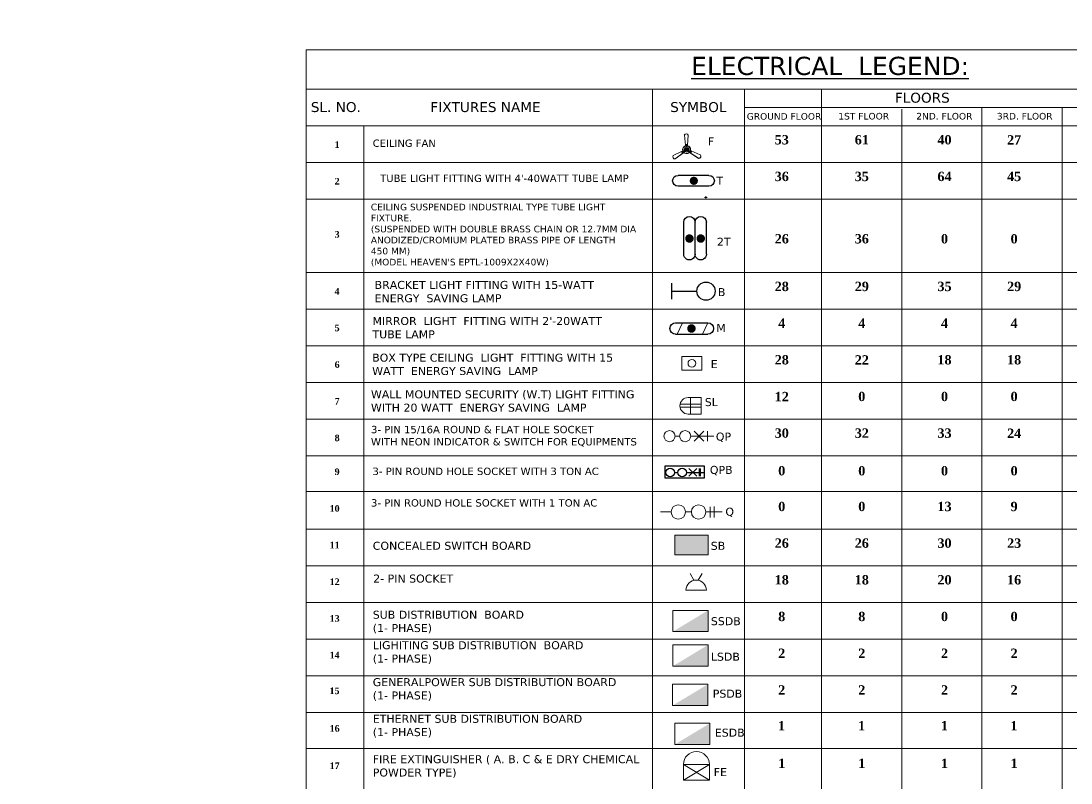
# Model space of a CAD drawing. Header units: inches. Extents: x -12 to 20935469, y -1604 to 24729220.
# Drawn here: x 20810614 to 20815822, y 24625774 to 24629553 of the extents above; entities that cross this region are included whole.
import ezdxf

# ---------------------------------------------------------------- set-up
doc = ezdxf.new("R2010")
doc.units = ezdxf.units.IN
doc.header["$LTSCALE"] = 0.03
doc.header["$MEASUREMENT"] = 0
doc.header["$PDMODE"] = 32
doc.header["$PDSIZE"] = 15
doc.linetypes.add('ACAD_ISO02W100', pattern=[15, 12, -3])
doc.linetypes.add('DOT', pattern=[0.25, 0, -0.25])
for name, color, linetype, lineweight in [('0-elect.fixture-3 fan', 200, 'Continuous', 20), ('2', 7, 'Continuous', 9), ('CL BOX', 90, 'ACAD_ISO02W100', 0), ('Dimiention', 75, 'Continuous', 18), ('DOUBLE LIGHT', 210, 'Continuous', 0), ('E-CF', 4, 'Continuous', 30), ('line', 7, 'Continuous', 9), ('TU TEXT', 251, 'Continuous', 13)]:
    doc.layers.add(name, color=color, linetype=linetype, lineweight=lineweight)
for name, color, linetype in [('ac 3p', 112, 'Continuous'), ('H', 154, 'Continuous'), ('l text', 188, 'DOT'), ('QP TEX', 7, 'Continuous'), ('TEXT', 7, 'Continuous')]:
    doc.layers.add(name, color=color, linetype=linetype)
doc.styles.get("Standard").update_dxf_attribs({"font": 'timesbd.ttf'})
doc.dimstyles.new('arch grid', dxfattribs={"dimtxt": 250, "dimasz": 100, "dimexe": 10, "dimexo": 10, "dimgap": 0.09, "dimtad": 0, "dimdec": 0, "dimzin": 0, "dimdsep": 46, "dimtxsty": 'Standard', "dimblk": 'DOT', "dimcen": 50, "dimdle": 50, "dimclrd": 256, "dimclre": 256, "dimadec": 0, "dimazin": 0, "dimtfac": 1, "dimtdec": 0, "dimtofl": 0, "dimtmove": 0, "dimatfit": 3, "dimldrblk": 'DOT', "dimfxl": 200, "dimfxlon": 1, "dimtolj": 1, "dimtzin": 0, "dimlwd": -1, "dimlwe": -1, "dimarcsym": 1})

# ---------------------------------------------------------------- blocks, each defined once
blk = doc.blocks.new('gy')
at = {"layer": 'Dimiention', "color": 18, "ltscale": 50, "true_color": 0x000000}
for p, q in [((3543686.26, 5183217.13), (3543686.26, 5183211.14)), ((3543688.4, 5183217.13), (3543694.39, 5183211.14)), ((3543694.39, 5183217.13), (3543688.4, 5183211.14)), ((3543696.38, 5183214.14), (3543682.58, 5183214.14)), ((3543705.77, 5183214.14), (3543703.06, 5183214.14))]:
    blk.add_line(p, q, dxfattribs=at)
for centre in [(3543699.72, 5183214.14), (3543709.11, 5183214.14)]:
    blk.add_circle(centre, 3.34, dxfattribs=at)
blk = doc.blocks.new('GGGFGFG')
at = {"layer": 'line', "color": 4, "ltscale": 50}
for p, q in [((7356688, 3293208), (7357003, 3293208)), ((7356688, 3292998), (7356688, 3293208)), ((7357003, 3293208), (7357003, 3292998)), ((7357003, 3292998), (7356688, 3292998))]:
    blk.add_line(p, q, dxfattribs=at)
blk.add_circle((7356846, 3293103), 59.6, dxfattribs=at)
blk = doc.blocks.new('FDDF')
at = {"layer": 'line', "color": 6, "linetype": 'Continuous', "lineweight": 25, "ltscale": 50}
for p, q in [((7351583, 3307777), (7351583, 3307352)), ((7351732, 3307777), (7351732, 3307352))]:
    blk.add_line(p, q, dxfattribs=at)
at = {"layer": 'line', "color": 6, "linetype": 'Continuous', "lineweight": 40, "ltscale": 50, "const_width": 56.1}
blk.add_lwpolyline([(7351657, 3307597, 1), (7351657, 3307541, 1)], format="xyb", close=True, dxfattribs=at)
at = {"layer": 'line', "color": 6, "linetype": 'Continuous', "lineweight": 25, "ltscale": 50}
for centre, start, end in [((7351657, 3307777), 0, 180), ((7351657, 3307352), 180, 0)]:
    blk.add_arc(centre, 74.8, start, end, dxfattribs=at)
blk = doc.blocks.new('JJUJUJUKI')
at = {"layer": 'line', "color": 6, "ltscale": 50}
for p, q in [((7363095, 3291794), (7362945, 3291867)), ((7363095, 3291461), (7362945, 3291534))]:
    blk.add_line(p, q, dxfattribs=at)
at = {"layer": 'line', "color": 5, "xscale": -1, "rotation": 180}
blk.add_blockref('FDDF', (11363, 6599219), dxfattribs=at)
blk = doc.blocks.new('RTRT')
at = {"layer": 'line', "color": 5}
blk.add_blockref('JJUJUJUKI', (0, 0), dxfattribs=at)
blk = doc.blocks.new('DFDEDRFE')
at = {"layer": 'Dimiention', "ltscale": 50}
for p, q in [((7351174, 3290082), (7350910, 3290082)), ((7350959, 3289749), (7350959, 3290082)), ((7351174, 3290082), (7351174, 3289749)), ((7351174, 3289945), (7350745, 3289945)), ((7351174, 3289886), (7350745, 3289886)), ((7351174, 3289749), (7350910, 3289749))]:
    blk.add_line(p, q, dxfattribs=at)
blk.add_arc((7350910, 3289915), 167, 90, 270, dxfattribs=at)
blk = doc.blocks.new('JIJUUU')
at = {"layer": 'Dimiention', "color": 4, "ltscale": 50}
for p, q in [((7358869, 3293274), (7359075, 3293617)), ((7358869, 3293617), (7359075, 3293274))]:
    blk.add_line(p, q, dxfattribs=at)
blk.add_lwpolyline([(7359075, 3293617), (7358869, 3293617), (7358869, 3293274), (7359075, 3293274)], close=True, dxfattribs=at)
blk.add_arc((7359075, 3293446), 171, 270, 90, dxfattribs=at)
blk = doc.blocks.new('JUJUJUKIII')
at = {"layer": 'H', "ltscale": 50, "true_color": 0x999999, "transparency": 33554556}
h = blk.add_hatch(color=253, dxfattribs=at)
h.dxf.hatch_style = 1
h.paths.add_polyline_path([(7363220, 3291034), (7363426, 3291034), (7363426, 3291377), (7363220, 3291377)])
at = {"layer": 'Dimiention', "color": 4, "ltscale": 50}
blk.add_lwpolyline([(7363220, 3291034), (7363426, 3291034), (7363426, 3291377), (7363220, 3291377)], close=True, dxfattribs=at)
blk = doc.blocks.new('U7TYT')
at = {"layer": 'Dimiention', "ltscale": 50, "transparency": 33554590}
h = blk.add_hatch(color=253, dxfattribs=at)
h.dxf.hatch_style = 1
h.paths.add_polyline_path([(7347319, 3290480), (7346977, 3290274), (7347319, 3290274)])
at = {"layer": 'Dimiention', "color": 4, "ltscale": 50}
blk.add_lwpolyline([(7347319, 3290274), (7347319, 3290480), (7346977, 3290480), (7346977, 3290274)], close=True, dxfattribs=at)
blk = doc.blocks.new('fgftrfteter')
at = {"layer": 'Dimiention', "color": 4, "ltscale": 50}
for p, q in [((4580895, 2288123), (4580808, 2288269)), ((4580989, 2288123), (4581076, 2288269)), ((4580720, 2287906), (4581164, 2287906))]:
    blk.add_line(p, q, dxfattribs=at)
blk.add_arc((4580942, 2287906), 222, 0, 180, dxfattribs=at)
blk = doc.blocks.new('GGGGTG')
at = {"layer": 'line', "color": 5, "lineweight": -3, "xscale": -0.05365266185709679, "yscale": 0.05365266185709679, "zscale": 0.05365266185709679, "rotation": 270}
for p in [(11622999.06, 1222003.23), (11622999.06, 1221995.2)]:
    blk.add_blockref('FDDF', p, dxfattribs=at)
blk = doc.blocks.new('rfgrtrtgrtgr')
at = {"layer": 'Dimiention', "ltscale": 50}
for p, q in [((11249437.2, 1692057.9), (11249437.5, 1691968.7)), ((11249469.8, 1692055.5), (11249470, 1691966.3)), ((11249506, 1692013.3), (11249368.7, 1692013.3)), ((11249675.2, 1692013.3), (11249626.5, 1692013.3)), ((11249883.8, 1692013.3), (11249795.7, 1692013.3))]:
    blk.add_line(p, q, dxfattribs=at)
for centre in [(11249566.2, 1692013.3), (11249735.5, 1692013.3)]:
    blk.add_circle(centre, 60.2, dxfattribs=at)
blk = doc.blocks.new('E-CF')
at = {"layer": '0-elect.fixture-3 fan', "color": 230, "linetype": 'ByBlock', "lineweight": 13, "ltscale": 5}
for p, q in [((-1.4, 6.5), (-2.4, 20.9)), ((-1.4, 6.5), (-2.3, 20.9)), ((3.2, 20.7), (1.6, 6.5)), ((3.3, 20.7), (1.7, 6.5)), ((-19.6, -7.5), (-6.5, -1.7)), ((-19.6, -7.5), (-6.4, -1.8)), ((-5, -4.4), (-16.9, -12.4)), ((-4.9, -4.5), (-16.9, -12.5)), ((16.3, -13.3), (4.7, -4.7)), ((16.3, -13.2), (4.8, -4.7)), ((6.3, -2.1), (19.2, -8.4)), ((6.4, -2), (19.3, -8.4))]:
    blk.add_line(p, q, dxfattribs=at)
at = {"layer": '0-elect.fixture-3 fan', "color": 232, "linetype": 'ByBlock', "lineweight": 13, "ltscale": 5}
for p, q in [((-0.4, 5.4), (-0.7, 4.8)), ((-0.3, 6.7), (-0.6, 7.3)), ((-0.4, 5), (-0.2, 4.7)), ((-0.3, 7.5), (-0.2, 7.2)), ((0, 6.9), (0.2, 7)), ((0, 5.2), (0.3, 5.3)), ((0.4, 4.9), (0.6, 4.7)), ((0.5, 7.4), (0.6, 7.2)), ((0.6, 6.7), (1, 7.2)), ((0.6, 5.4), (0.9, 4.8)), ((-6.1, -2.8), (-6.8, -2.8)), ((-6.7, -3.3), (-6.5, -3)), ((-6.3, -4), (-6.2, -3.7)), ((-5.9, -3.4), (-6.2, -3.3)), ((-5.6, -3.6), (-6, -4.2)), ((-5, -2.2), (-4.6, -1.6)), ((-4.5, -2.6), (-4.8, -2.4)), ((-4.5, -2.1), (-4.3, -1.8)), ((-4.5, -3), (-3.8, -3)), ((-4.1, -2.8), (-4, -2.5)), ((4, -2.8), (3.7, -2.8)), ((4.4, -3.2), (3.7, -3.1)), ((4.5, -2.2), (4.2, -2.2)), ((4.9, -2.4), (4.5, -1.8)), ((4.5, -2.6), (4.5, -2.9)), ((5.4, -3.9), (5.8, -4.4)), ((5.9, -3.1), (6.6, -3.1)), ((5.9, -3.4), (5.9, -3.7)), ((6.2, -4.1), (5.9, -4.1)), ((6.6, -3.5), (6.3, -3.5))]:
    blk.add_line(p, q, dxfattribs=at)
at = {"layer": '0-elect.fixture-3 fan', "color": 5, "lineweight": 13}
blk.add_line((0, 0), (0, 0), dxfattribs=at)
at = {"layer": '0-elect.fixture-3 fan', "color": 230, "linetype": 'ByBlock', "lineweight": 13, "ltscale": 5, "extrusion": (0, 0, -1)}
for centre, major_axis, start_param, end_param in [((0.5, 19.9), (-2.12, 2.12), 5.823867, 8.359631), ((0.5, 19.9), (-2.05, 2.05), 5.830329, 8.353169), ((0, 0), (-4.05, 4.05), 5.068563, 7.021343), ((0, 0), (-3.85, 3.85), 5.085186, 7.003917), ((0, 0), (4.72, 4.72), -1.003222, -0.833722), ((0, 0), (-4.05, 4.05), 0.879773, 2.832553), ((0, 0), (4.72, 4.72), -0.690743, -0.521244), ((0, 0), (-3.85, 3.85), 0.896396, 2.815126), ((-17.5, -9.5), (-2.12, 2.12), 3.729471, 6.265236), ((-17.5, -9.5), (-2.05, 2.05), 3.735934, 6.258773), ((0, 0), (-4.72, 4.72), 5.068843, 5.238343), ((0, 0), (4.72, 4.72), 3.185569, 3.355068), ((0, 0), (4.05, 4.05), 1.403372, 3.356151), ((0, 0), (-3.85, 3.85), 2.990791, 4.909522), ((0, 0), (4.72, 4.72), 1.403652, 1.573151), ((0, 0), (-4.72, 4.72), 2.66197, 2.831469), ((17, -10.3), (2.05, 2.05), 0.070743, 2.593582), ((17, -10.3), (-2.12, 2.12), 1.635076, 4.170841)]:
    blk.add_ellipse(centre, major_axis=major_axis, ratio=1, start_param=start_param, end_param=end_param, dxfattribs=at)
at = {"layer": '0-elect.fixture-3 fan', "linetype": 'ByBlock', "lineweight": 13, "ltscale": 5, "extrusion": (0, 0, -1)}
blk.add_ellipse((0, 0), major_axis=(-2.47, 2.47), ratio=1, start_param=5.497787, end_param=11.780972, dxfattribs=at)
at = {"layer": '0-elect.fixture-3 fan', "color": 200, "linetype": 'ByBlock', "lineweight": 13, "ltscale": 5, "extrusion": (0, 0, -1)}
blk.add_ellipse((0, 0), major_axis=(-1.61, 1.61), ratio=1, start_param=5.497787, end_param=11.780972, dxfattribs=at)
at = {"layer": '0-elect.fixture-3 fan', "color": 190, "linetype": 'ByBlock', "lineweight": 13, "ltscale": 5, "extrusion": (0, 0, -1)}
for major_axis, start_param, end_param in [((0.666, 0.666), 3.926991, 10.210176), ((-0.461, 0.461), 5.497787, 11.780972)]:
    blk.add_ellipse((0, 0), major_axis=major_axis, ratio=1, start_param=start_param, end_param=end_param, dxfattribs=at)
at = {"layer": '0-elect.fixture-3 fan', "color": 232, "linetype": 'ByBlock', "lineweight": 13, "ltscale": 5, "extrusion": (0, 0, -1)}
for centre, major_axis, start_param, end_param in [((-0.4, 7.4), (-0.169, 0.169), 5.038692, 7.013305), ((-0.4, 4.7), (0.169, 0.169), 2.26283, 4.381754), ((0, 0), (5.4, 5.4), -0.840677, -0.683789), ((-0.2, 7.3), (0.101, 0.101), 3.926991, 10.210176), ((-2.2, 6.1), (-1.37, 1.37), 2.052913, 2.705807), ((-0.3, 4.8), (0.101, 0.101), 3.926991, 10.210176), ((0, 0), (3.17, 3.17), -0.878763, -0.645703), ((0.1, 6.9), (0.101, 0.101), 3.926991, 10.210176), ((0.2, 5.3), (0.101, 0.101), 3.926991, 10.210176), ((0.5, 4.8), (0.101, 0.101), 3.926991, 10.210176), ((0.6, 7.3), (0.101, 0.101), 3.926991, 10.210176), ((2.6, 6), (1.46, 1.46), 3.643048, 4.257264), ((0.7, 4.7), (0.169, 0.169), 0.376965, 2.49589), ((0.7, 7.4), (-0.169, 0.169), 0.887007, 2.86162), ((-6.8, -3), (0.169, 0.169), 3.505001, 5.479614), ((0, 0), (-5.4, 5.4), 4.91891, 5.075797), ((-6.6, -3.2), (0.101, 0.101), 3.926991, 10.210176), ((-6.2, -3.8), (0.101, 0.101), 3.926991, 10.210176), ((-6.2, -4), (0.169, 0.169), 1.373501, 3.348114), ((-6.1, -3.4), (0.101, 0.101), 3.926991, 10.210176), ((-6.5, -0.8), (1.46, 1.46), 1.548653, 2.162869), ((-4.2, -4.9), (-1.37, 1.37), 6.241703, 6.894597), ((-4.6, -2.5), (-0.101, 0.101), 5.497787, 11.780972), ((-4.4, -1.8), (-0.169, 0.169), 6.136552, 8.255476), ((-4.4, -2), (-0.101, 0.101), 5.497787, 11.780972), ((0, 0), (-3.17, 3.17), 4.880824, 5.113884), ((-4.1, -2.7), (0.101, 0.101), 3.926991, 10.210176), ((-3.9, -2.7), (0.169, 0.169), 0.168435, 2.287359), ((0, 0), (-3.17, 3.17), 2.786429, 3.019489), ((3.7, -2.9), (0.169, 0.169), 2.471361, 4.590285), ((3.9, -2.8), (0.101, 0.101), 3.926991, 10.210176), ((4.3, -2), (-0.169, 0.169), 5.928021, 8.046946), ((4.3, -2.2), (0.101, 0.101), 3.926991, 10.210176), ((4.5, -2.8), (0.101, 0.101), 3.926991, 10.210176), ((3.9, -5.2), (-1.46, 1.46), 1.025054, 1.63927), ((6.4, -1.2), (1.37, 1.37), 2.576511, 3.229406), ((5.9, -3.6), (-0.101, 0.101), 5.497787, 11.780972), ((6, -4.3), (-0.169, 0.169), 2.981402, 4.956015), ((6, -4.1), (0.101, 0.101), 3.926991, 10.210176), ((0, 0), (-5.4, 5.4), 2.824515, 2.981402), ((6.5, -3.5), (-0.101, 0.101), 5.497787, 11.780972), ((6.6, -3.3), (-0.169, 0.169), 0.849902, 2.824515)]:
    blk.add_ellipse(centre, major_axis=major_axis, ratio=1, start_param=start_param, end_param=end_param, dxfattribs=at)
blk = doc.blocks.new('ac 3p')
at = {"layer": 'ac 3p', "ltscale": 50}
for p, q in [((20827039.3, 24655121.9), (20827045, 24655121.9)), ((20827059.1, 24655121.9), (20827088.3, 24655121.9)), ((20827076, 24655115.6), (20827063.3, 24655128.2)), ((20827063.3, 24655115.6), (20827076, 24655128.2)), ((20827080.5, 24655115.6), (20827080.5, 24655128.2)), ((20827082.3, 24655115.6), (20827082.3, 24655128.2))]:
    blk.add_line(p, q, dxfattribs=at)
at = {"layer": 'ac 3p'}
blk.add_lwpolyline([(20827024.3, 24655132.8), (20827088.2, 24655132.8), (20827088.2, 24655112.3), (20827024.3, 24655112.3)], close=True, dxfattribs=at)
at = {"layer": 'ac 3p', "ltscale": 50}
for centre in [(20827032.2, 24655121.9), (20827052.1, 24655121.9)]:
    blk.add_circle(centre, 7.06, dxfattribs=at)
blk = doc.blocks.new('_Oblique')
at = {"color": 0, "linetype": 'ByBlock', "lineweight": -2}
blk.add_line((-0.5, -0.5), (0.5, 0.5), dxfattribs=at)
blk = doc.blocks.new('*D363')
at = {"ltscale": 50, "transparency": 16777216}
for p, q in [((3479.2, 24649574.1), (3479.2, 24649400.8)), ((3479.4, 24649524.1), (3469.2, 24649524.1)), ((3479.4, 24649400.8), (3469.2, 24649400.8)), ((3479.2, 24649400.8), (3479.2, 8350.7))]:
    blk.add_line(p, q, dxfattribs=at)
at = {"layer": 'Defpoints', "color": 0, "ltscale": 50, "transparency": 16777216}
for p in [(20846678.2, 24649524.1), (3479.2, 24649400.8), (20846678.2, 24649400.8)]:
    blk.add_point(p, dxfattribs=at)
at = {"ltscale": 50, "transparency": 16777216, "xscale": 100, "yscale": 100, "zscale": 100}
for p, rotation in [((3479.2, 24649524.1), 90), ((3479.2, 24649400.8), 270)]:
    blk.add_blockref('_Oblique', p, dxfattribs=dict(at, rotation=rotation))
at = {"color": 0, "ltscale": 50, "transparency": 16777216, "insert": (3479.2, 3397.6), "char_height": 250, "attachment_point": 5, "rotation": 90}
blk.add_mtext('\\A1;{\\H8.57143x;300mm}', dxfattribs=at)
blk = doc.blocks.new('_Dot')
at = {"color": 0, "linetype": 'ByBlock', "lineweight": -2}
blk.add_line((-0.5, 0), (-1, 0), dxfattribs=at)
at = {"color": 0, "linetype": 'ByBlock', "const_width": 0.5}
blk.add_lwpolyline([(-0.25, 0, 1), (0.25, 0, 1)], format="xyb", close=True, dxfattribs=at)

msp = doc.modelspace()

# ---------------------------------------------------------------- linework, layer by layer
at = {"layer": 'line', "color": 5, "ltscale": 50}
for p, q in [((20812027.7, 24629409.8), (20812027.7, 24625026.8)), ((20812027.7, 24629409.8), (20819126.4, 24629409.8)), ((20812027.7, 24629215.6), (20818683.3, 24629215.6)), ((20813746, 24629215.6), (20813746, 24625026.8)), ((20814202.7, 24629215.6), (20814202.7, 24625026.8)), ((20814584.2, 24629215.6), (20814584.2, 24625026.8)), ((20814202.7, 24629124.6), (20818683.3, 24629124.6)), ((20814981.9, 24629115.7), (20814981.9, 24625026.8)), ((20815379.5, 24629124.6), (20815379.5, 24625026.8)), ((20815777.1, 24629124.6), (20815777.1, 24625026.8)), ((20812027.7, 24629033.7), (20818683.3, 24629033.7)), ((20812314.3, 24629033.7), (20812314.3, 24625026.8)), ((20812027.7, 24628851.8), (20818683.3, 24628851.8)), ((20812027.7, 24628669.9), (20818683.3, 24628669.9)), ((20812027.7, 24628306.1), (20818683.3, 24628306.1)), ((20812027.7, 24628124.3), (20816633.8, 24628124.3)), ((20812027.7, 24628124.3), (20818683.3, 24628124.3)), ((20812027.7, 24627942.4), (20818683.3, 24627942.4)), ((20812027.7, 24627760.5), (20818683.3, 24627760.5)), ((20812027.7, 24627578.6), (20818683.3, 24627578.6)), ((20812027.7, 24627396.7), (20818683.3, 24627396.7)), ((20812027.7, 24627219.5), (20819126.4, 24627219.5)), ((20812027.7, 24627032.9), (20816633.8, 24627032.9)), ((20812027.7, 24627032.9), (20818683.3, 24627032.9)), ((20812027.7, 24626851), (20818683.3, 24626851)), ((20812027.7, 24626669.1), (20818683.3, 24626669.1)), ((20812027.7, 24626487.3), (20818683.3, 24626487.3)), ((20812027.7, 24626305.4), (20818683.3, 24626305.4)), ((20812027.7, 24626123.5), (20818683.3, 24626123.5)), ((20812027.7, 24625944.7), (20819126.4, 24625944.7))]:
    msp.add_line(p, q, dxfattribs=at)
at = {"layer": 'line', "color": 4, "lineweight": 25, "ltscale": 50}
for p, q in [((20813839.8, 24628253.6), (20813839.8, 24628172.9)), ((20813839.8, 24628213.2), (20813966.3, 24628213.2))]:
    msp.add_line(p, q, dxfattribs=at)
msp.add_circle((20814011.4, 24628213.2), 45.1, dxfattribs=at)

# ---------------------------------------------------------------- block references
at = {"layer": '2', "color": 6, "lineweight": 25, "xscale": 0.227546001990907, "yscale": 0.227546001990907, "zscale": 0.227546001990907}
msp.add_blockref('fgftrfteter', (19771587.4, 24106126), dxfattribs=at)
at = {"layer": 'CL BOX', "color": 5, "xscale": 0.3194745867952335, "yscale": 0.3194745867952335, "zscale": 0.3194745867952335}
msp.add_blockref('GGGFGFG', (18463615.8, 23575792.3), dxfattribs=at)
at = {"layer": 'Dimiention', "xscale": 8.260437955759391, "yscale": 8.260437955759391, "zscale": 8.260437955759391, "rotation": 180}
msp.add_blockref('gy', (50086419.5, 67443112.9), dxfattribs=at)
at = {"layer": 'DOUBLE LIGHT', "xscale": 0.227546001990907, "yscale": 0.227546001990907, "zscale": 0.227546001990907}
msp.add_blockref('GGGGTG', (18128862.8, 24260864.8), dxfattribs=at)
at = {"layer": 'DOUBLE LIGHT', "xscale": 6.988925732927026, "yscale": 6.988925732927026, "zscale": 6.988925732927026, "rotation": 270}
msp.add_blockref('GGGGTG', (9516811.7, 107101005.4), dxfattribs=at)
at = {"layer": 'E-CF', "xscale": -3.459503825890784, "yscale": 3.459503825890784, "zscale": 3.459503825890784}
msp.add_blockref('E-CF', (20813915.3, 24628915), dxfattribs=at)
at = {"layer": 'line', "color": 5}
for name, p, xscale, yscale, zscale, rotation in [('FDDF', (19623420, 21982595.1), -0.3599413677892964, 0.3599413677892964, 0.3599413677892964, 270), ('RTRT', (19571435, 27407358.3), 0.3774715117826757, 0.3774715117826757, 0.3774715117826757, 270), ('JUJUJUKIII', (19231819.5, 28166586.1), 0.4807112143630036, 0.4807112143630036, 0.4807112143630036, 270), ('JIJUUU', (22057145.8, 21848024), 0.3774715117826759, 0.3774715117826759, 0.3774715117826759, 90)]:
    msp.add_blockref(name, p, dxfattribs=dict(at, xscale=xscale, yscale=yscale, zscale=zscale, rotation=rotation))
for name, p, xscale, yscale, zscale in [('DFDEDRFE', (19007439.2, 23819149.1), 0.2457496821501796, 0.2457496821501796, 0.2457496821501796), ('U7TYT', (17058370.6, 22944670), 0.5111593388723735, 0.5111593388723735, 0.5111593388723735), ('U7TYT', (17058370.6, 22944498.8), 0.5111593388723735, 0.5111593388723735, 0.5111593388723735), ('U7TYT', (17058370, 22944303.6), 0.5111593388723735, 0.5111593388723735, 0.5111593388723735), ('U7TYT', (17058380.3, 22944110.2), 0.5111593388723735, 0.5111593388723735, 0.5111593388723735)]:
    msp.add_blockref(name, p, dxfattribs=dict(at, xscale=xscale, yscale=yscale, zscale=zscale))
at = {"layer": 'QP TEX', "xscale": 3.010061222802285, "yscale": 3.010061222802285, "zscale": 3.010061222802285}
msp.add_blockref('ac 3p', (-41876808.8, -49586112.3), dxfattribs=at)
at = {"layer": 'TEXT', "xscale": -0.5945397227810807, "yscale": 0.5945397227810807, "zscale": 0.5945397227810807}
msp.add_blockref('rfgrtrtgrtgr', (27502288.6, 23621148.7), dxfattribs=at)

# ---------------------------------------------------------------- texts
at = {"layer": 'l text', "char_height": 46.46, "width": 684.663, "attachment_point": 8, "rotation": 0}
for s, insert in [('\\A1;53', (20814387, 24628940.3)), ('\\A1;61', (20814784, 24628940.3)), ('\\A1;40', (20815194.2, 24628940.3)), ('\\A1;27', (20815539.5, 24628940.3)), ('\\A1;36', (20814387, 24628758.4)), ('\\A1;35', (20814784, 24628758.4)), ('\\A1;64', (20815194.2, 24628758.4)), ('\\A1;45', (20815539.5, 24628758.4)), ('\\A1;26', (20814387, 24628449.2)), ('\\A1;36', (20814784, 24628449.2)), ('\\A1;0', (20815194.2, 24628449.2)), ('\\A1;0', (20815539.5, 24628449.2)), ('\\A1;28', (20814387, 24628212.8)), ('\\A1;29', (20814784, 24628212.8)), ('\\A1;35', (20815194.2, 24628212.8)), ('\\A1;29', (20815539.5, 24628212.8)), ('\\A1;4', (20814387, 24628030.9)), ('\\A1;4', (20814784, 24628030.9)), ('\\A1;4', (20815194.2, 24628030.9)), ('\\A1;4', (20815539.5, 24628030.9)), ('\\A1;28', (20814387, 24627849)), ('\\A1;22', (20814784, 24627849)), ('\\A1;18', (20815194.2, 24627849)), ('\\A1;18', (20815539.5, 24627849)), ('\\A1;12', (20814387, 24627667.1)), ('\\A1;0', (20814784, 24627667.1)), ('\\A1;0', (20815194.2, 24627667.1)), ('\\A1;0', (20815539.5, 24627667.1)), ('\\A1;30', (20814387, 24627485.2)), ('\\A1;32', (20814784, 24627485.2)), ('\\A1;33', (20815194.2, 24627485.2)), ('\\A1;24', (20815539.5, 24627485.2)), ('\\A1;0', (20814387, 24627298.6)), ('\\A1;0', (20814784, 24627298.6)), ('\\A1;0', (20815194.2, 24627298.6)), ('\\A1;0', (20815539.5, 24627298.6)), ('\\A1;0', (20814387, 24627121.4)), ('\\A1;0', (20814784, 24627121.4)), ('\\A1;13', (20815194.2, 24627121.4)), ('\\A1;9', (20815539.5, 24627121.4)), ('\\A1;26', (20814387, 24626939.5)), ('\\A1;26', (20814784, 24626939.5)), ('\\A1;30', (20815194.2, 24626939.5)), ('\\A1;23', (20815539.5, 24626939.5)), ('\\A1;18', (20814387, 24626757.6)), ('\\A1;18', (20814784, 24626757.6)), ('\\A1;20', (20815194.2, 24626757.6)), ('\\A1;16', (20815539.5, 24626757.6)), ('\\A1;8', (20814387, 24626575.8)), ('\\A1;8', (20814784, 24626575.8)), ('\\A1;0', (20815194.2, 24626575.8)), ('\\A1;0', (20815539.5, 24626575.8)), ('\\A1;2', (20814387, 24626393.9)), ('\\A1;2', (20814784, 24626393.9)), ('\\A1;2', (20815194.2, 24626393.9)), ('\\A1;2', (20815539.5, 24626393.9)), ('\\A1;2', (20814387, 24626212)), ('\\A1;2', (20814784, 24626212)), ('\\A1;2', (20815194.2, 24626212)), ('\\A1;2', (20815539.5, 24626212)), ('\\A1;1', (20814386.2, 24626034.7)), ('\\A1;1', (20814783.2, 24626034.7)), ('\\A1;1', (20815193.4, 24626034.7)), ('\\A1;1', (20815538.7, 24626034.7)), ('\\A1;1', (20814387, 24625848.2)), ('\\A1;1', (20814784, 24625848.2)), ('\\A1;1', (20815194.2, 24625848.2)), ('\\A1;1', (20815539.5, 24625848.2))]:
    msp.add_mtext(s, dxfattribs=dict(at, insert=insert))
at = {"layer": 'TU TEXT', "color": 3, "lineweight": 25, "ltscale": 50, "insert": (20815315.6, 24629375.7), "char_height": 90.108, "width": 2759.367, "attachment_point": 3}
msp.add_mtext('{\\fVerdana|b0|i0|c161|p34;\\LELECTRICAL\\fVerdana|b0|i0|c0|p34;  \\fVerdana|b0|i0|c161|p34;LEGEND:}', dxfattribs=at)
at = {"layer": 'TU TEXT', "lineweight": 40, "ltscale": 50, "attachment_point": 3}
for s, insert, char_height, width in [('{\\fVerdana|b1|i0|c0|p34;    \\H1.5x; \\fVerdana|b0|i0|c0|p34; SL. NO.}', (20812299.5, 24629150.9), 32.767, 357.711), ('{\\fVerdana|b0|i0|c0|p34; \\H1.5x;   FIXTURES NAME}', (20813191, 24629150.9), 32.767, 712.27), ('{\\fVerdana|b0|i0|c0|p34;SYMBOL}', (20814112.7, 24629150.9), 49.15, 553.622), ('{\\fVerdana|b0|i0|c0|p34;FLOORS}', (20815220.2, 24629197.3), 49.15, 430.228), ('{\\fVerdana|b0|i0|c0|p34;GROUND FLOOR }', (20814583.2, 24629096.5), 32.767, 1332.07), ('{\\fVerdana|b0|i0|c0|p34;1ST FLOOR    }', (20814919.3, 24629097.4), 32.767, 514.939), ('{\\fVerdana|b0|i0|c0|p34;2ND. FLOOR    }', (20815332.4, 24629097.4), 32.767, 514.939), ('{\\fVerdana|b0|i0|c0|p34;3RD. FLOOR    }', (20815730, 24629097.4), 32.767, 514.939), ('1', (20812194.1, 24628956.8), 32.8, 430.228), ('{\\fVerdana|b1|i0|c0|p34;    \\H1.25x; \\fVerdana|b0|i0|c0|p34; \\H0.88x; CEILING FAN }', (20812671.1, 24628965.1), 32.767, 942.495), ("{\\fVerdana|b1|i0|c0|p34;    \\H1.25x;  \\fVerdana|b0|i0|c0|p34; \\H0.88x;TUBE LIGHT FITTING WITH 4'-40WATT TUBE LAMP }", (20813627.6, 24628791), 32.7666, 1410.985), ('2', (20812194.1, 24628774.9), 32.8, 430.228), ("\\pxql;{\\fVerdana|b0|i0|c0|p34;CEILING SUSPENDED INDUSTRIAL TYPE TUBE LIGHT\\PFIXTURE.\\P(SUSPENDED WITH DOUBLE BRASS CHAIN OR 12.7MM DIA\\PANODIZED/CROMIUM PLATED BRASS PIPE OF LENGTH\\P450 MM)\\P(MODEL HEAVEN'S EPTL-1009X2X40W)}", (20813923.3, 24628646.9), 32.767, 1574.408), ('3', (20812194.1, 24628511.3), 32.8, 430.228), ('4', (20812194.1, 24628229.3), 32.8, 430.228), ('5', (20812194.1, 24628047.4), 32.8, 430.228), ('6', (20812194.1, 24627865.5), 32.8, 430.228), ('7', (20812194.1, 24627683.6), 32.8, 430.228), ('8', (20812194.1, 24627501.7), 32.8, 430.228), ('9', (20812194.1, 24627333.8), 32.8, 430.228), ('10', (20812194.1, 24627151.9), 32.77, 430.228), ('11', (20812194.1, 24626970), 32.77, 430.228), ('12', (20812194.1, 24626788.1), 32.77, 430.228), ('13', (20812194.1, 24626606.2), 32.77, 430.228), ('14', (20812194.1, 24626424.3), 32.77, 430.228), ('15', (20812193.4, 24626247.1), 32.77, 430.228), ('16', (20812194.1, 24626060.6), 32.77, 430.228), ('17', (20812194.1, 24625875.5), 32.77, 430.228)]:
    msp.add_mtext(s, dxfattribs=dict(at, insert=insert, char_height=char_height, width=width))
at = {"layer": 'TU TEXT', "color": 5, "ltscale": 50, "attachment_point": 1}
for s, width, insert, char_height in [('{\\fVerdana|b0|i0|c0|p34;\\H1.1x;\\C256;F}', 83.133, (20814020.4, 24628975.9), 36.043), ('{\\fVerdana|b0|i0|c0|p34;\\H1.1x;\\C256;T}', 82.428, (20814062.7, 24628780.9), 36.043), ('{\\fVerdana|b0|i0|c0|p34;\\H1.1x;\\C256;2T}', 82.428, (20814065.6, 24628478.3), 36.043), ('{\\fVerdana|b0|i0|c0|p34;\\H1.1x;\\C256;BRACKET LIGHT FITTING WITH 15-WATT\\PENERGY  SAVING LAMP}', 1590.609, (20812367.6, 24628263.9), 36.043), ('{\\fVerdana|b0|i0|c0|p34;\\H1.1x;\\C256;B}', 62.851, (20814070.2, 24628228.5), 36.043), ("{\\fVerdana|b0|i0|c0|p34;\\H1.1x;\\C256;MIRROR  LIGHT  FITTING WITH 2'-20WATT \\PTUBE LAMP}", 1758.245, (20812357, 24628085), 36.043), ('{\\fVerdana|b0|i0|c0|p34;\\H1.1x;\\C256;M}', 121.162, (20814062.7, 24628050.2), 36.043), ('{\\fVerdana|b0|i0|c0|p34;\\H1.1x;\\C256;BOX TYPE CEILING  LIGHT  FITTING WITH 15\\PWATT  ENERGY SAVING  LAMP}', 2328.507, (20812355.5, 24627903.2), 36.043), ('{\\fVerdana|b0|i0|c0|p34;\\H1.1x;\\C256;E}', 82.428, (20814034.8, 24627871), 36.043), ('{\\fVerdana|b0|i0|c0|p34;\\H1.1x;\\C256;WALL MOUNTED SECURITY (W.T) LIGHT FITTING \\PWITH 20 WATT  ENERGY SAVING  LAMP}', 2881.406, (20812349.6, 24627721.3), 36.043), ('{\\fVerdana|b0|i0|c0|p34;\\H1.1x;\\C256;SL}', 114.329, (20814005.3, 24627682.8), 36.043), ('{\\fVerdana|b0|i0|c0|p34;\\C256;3- PIN 15/16A ROUND & FLAT HOLE SOCKET \\PWITH NEON INDICATOR & SWITCH FOR EQUIPMENTS}', 1949.78, (20812349.6, 24627545.1), 36.407), ('{\\fVerdana|b0|i0|c0|p34;\\H1.1x;\\C256;QP}', 367.872, (20814060.1, 24627511.6), 36.043), ('{\\fVerdana|b0|i0|c0|p34;\\C256;3- PIN ROUND HOLE SOCKET WITH 3 TON AC }', 1265.649, (20812357, 24627337.8), 36.407), ('{\\fVerdana|b0|i0|c0|p34;\\H1.1x;\\C256;QPB}', 367.872, (20814030.4, 24627346.4), 36.043), ('{\\fVerdana|b0|i0|c0|p34;\\C256;3- PIN ROUND HOLE SOCKET WITH 1 TON AC }', 1265.649, (20812349.6, 24627181.3), 36.407), ('{\\fVerdana|b0|i0|c0|p34;\\H1.1x;\\C256;Q}', 185.122, (20814107.4, 24627139.2), 36.043), ('\\A1;{\\fVerdana|b0|i0|c0|p34;\\H1.1x;\\C256;CONCEALED SWITCH BOARD}', 1645.272, (20812358.5, 24626970.2), 36.043), ('{\\fVerdana|b0|i0|c0|p34;\\H1.1x;\\C256;SB}', 112.586, (20814034.8, 24626969.9), 36.043), ('\\A1;{\\fVerdana|b0|i0|c0|p34;\\H1.1x;\\C256;2- PIN SOCKET}', 1832.06, (20812360.7, 24626807.4), 36.043), ('\\A1;{\\fVerdana|b0|i0|c0|p34;\\H1.1x;\\C256;SUB DISTRIBUTION  BOARD \\P(1- PHASE)}', 1535.535, (20812358.5, 24626628.2), 36.043), ('{\\fVerdana|b0|i0|c0|p34;\\H1.1x;\\C256;SSDB}', 204.497, (20814035.3, 24626596.1), 36.043), ('\\A1;{\\fVerdana|b0|i0|c0|p34;\\H1.1x;\\C256;LIGHITING SUB DISTRIBUTION  BOARD \\P(1- PHASE)}', 1535.535, (20812358.5, 24626476.9), 36.043), ('{\\fVerdana|b0|i0|c0|p34;\\H1.1x;\\C256;LSDB}', 204.497, (20814035.3, 24626419.8), 36.043), ('\\A1;{\\fVerdana|b0|i0|c0|p34;\\H1.1x;\\C256;GENERALPOWER SUB DISTRIBUTION BOARD \\P(1- PHASE)}', 1832.06, (20812358.5, 24626293.8), 36.043), ('{\\fVerdana|b0|i0|c0|p34;\\H1.1x;\\C256;PSDB}', 254.762, (20814044.7, 24626236.6), 36.043), ('\\A1;{\\fVerdana|b0|i0|c0|p34;\\H1.1x;\\C256;ETHERNET SUB DISTRIBUTION BOARD \\P(1- PHASE)}', 1832.06, (20812358.5, 24626111.9), 36.043), ('{\\fVerdana|b0|i0|c0|p34;\\H1.1x;\\C256;ESDB}', 254.762, (20814055, 24626043.2), 36.043), ('\\A1;{\\fVerdana|b0|i0|c0|p34;\\H1.1x;\\C256;FIRE EXTINGUISHER ( A. B. C & E DRY CHEMICAL \\PPOWDER TYPE)}', 1832.06, (20812358.5, 24625911.6), 36.043), ('{\\fVerdana|b0|i0|c0|p34;\\H1.1x;\\C256;FE}', 116.976, (20814049.7, 24625847.3), 36.043)]:
    msp.add_mtext_dynamic_manual_height_columns(s, width=width, gutter_width=0.228, heights=[0], dxfattribs=dict(at, insert=insert, char_height=char_height))

# ---------------------------------------------------------------- dimensions: what is measured, and where the dimension line sits
at = {"ltscale": 50}
dim = msp.add_linear_dim(base=(3479.2, 24649400.8), p1=(20846678.2, 24649524.1), p2=(20846678.2, 24649400.8), angle=90, text='{\\H8.57143x;300mm}', dimstyle='arch grid', override={"dimblk1": 'Oblique', "dimblk2": 'Oblique', "dimsah": 1, "dimfxl": 0.18}, dxfattribs=at)
dim.commit()
dim.dimension.update_dxf_attribs({"geometry": '*D363', "text_midpoint": (3479.2, 3397.6), "dimtype": 160})

doc.saveas('drawing.dxf')
